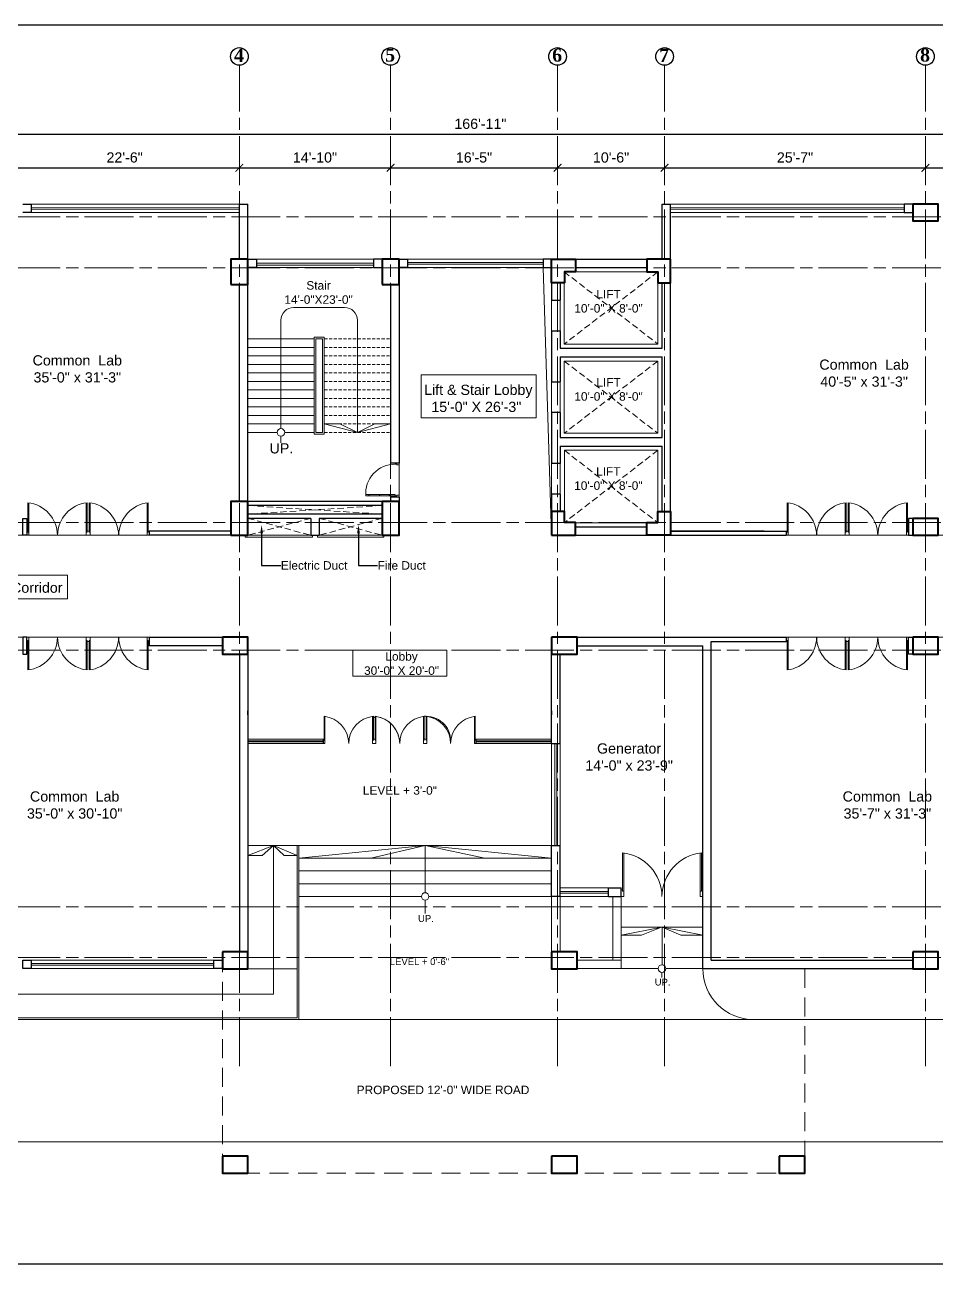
# Model space of a CAD drawing. Header units: inches. Extents: x -12 to 20935469, y -1604 to 24729220.
# Drawn here: x 20904787 to 20905860, y 24723288 to 24724746 of the extents above; entities that cross this region are included whole.
import ezdxf
from ezdxf import colors
from ezdxf.entities.mleader import LeaderData, LeaderLine
from ezdxf.math import Vec2, Vec3

# ---------------------------------------------------------------- set-up
doc = ezdxf.new("R2010")
doc.units = ezdxf.units.IN
doc.header["$LTSCALE"] = 0.03
doc.header["$MEASUREMENT"] = 0
doc.header["$PDMODE"] = 32
doc.header["$PDSIZE"] = 15
doc.linetypes.add('ACAD_ISO08W100', pattern=[36, 24, -3, 6, -3])
doc.linetypes.add('DASHED2', pattern=[0.375, 0.25, -0.125])
for name, color, linetype, lineweight in [('AV_Text', 7, 'Continuous', 9), ('column', 1, 'Continuous', 40), ('Dim Line', 252, 'Continuous', 13), ('Door', 7, 'Continuous', 18), ('Dot', 253, 'Continuous', 0), ('Gas', 21, 'Continuous', 5), ('Grid Line', 252, 'Continuous', 18), ('Hatch', 253, 'Continuous', 15), ('Main Wall', 7, 'Continuous', 30), ('RAIL', 23, 'Continuous', 13), ('STAIR', 46, 'Continuous', 15), ('WALL', 7, 'Continuous', 30), ('wind.', 150, 'Continuous', 20)]:
    doc.layers.add(name, color=color, linetype=linetype, lineweight=lineweight)
doc.layers.add('FUR', color=251, linetype='Continuous')
doc.layers.add('TEXT', color=7, linetype='Continuous')
doc.styles.add('2', font='swisscl.ttf')
doc.styles.add('RomanS', font='arial.ttf', dxfattribs={"height": 12})
doc.styles.get("Standard").update_dxf_attribs({"font": 'timesbd.ttf'})
doc.dimstyles.new('Aec_Arch_I', dxfattribs={"dimscale": 96, "dimtxt": 12, "dimasz": 0.09375, "dimexe": 0.125, "dimexo": 0.125, "dimgap": 0.0625, "dimtad": 1, "dimdec": 0, "dimzin": 3, "dimdsep": 46, "dimlunit": 4, "dimtxsty": 'RomanS', "dimblk1": 'ARCHTICK', "dimblk2": 'ARCHTICK', "dimsah": 1, "dimcen": 0.09375, "dimdle": 0.125, "dimadec": 0, "dimazin": 0, "dimtfac": 0.75, "dimtdec": 0, "dimtmove": 2, "dimatfit": 3, "dimldrblk": 'ARCHTICK', "dimfxl": 1, "dimfrac": 1, "dimtolj": 1, "dimtzin": 0, "dimarcsym": 0})

# ---------------------------------------------------------------- blocks, each defined once
blk = doc.blocks.new('A$C36295410')
at = {"layer": 'Door'}
for p, q in [((1, 4), (1, 32)), ((2, 0), (2, 31.98)), ((58, 0), (58, 31.98)), ((59, 4), (59, 32)), ((1, 5), (0, 5)), ((2, 4), (1, 4)), ((58, 4), (59, 4)), ((59, 5), (60, 5)), ((2, 0), (0, 0)), ((58, 0), (60, 0))]:
    blk.add_line(p, q, dxfattribs=at)
for centre, start, end in [((-2.53, -0.34), 0.59063, 83.77826), ((62.53, -0.34), 96.22174, 179.40937)]:
    blk.add_arc(centre, 32.53, start, end, dxfattribs=at)
blk = doc.blocks.new('Door_45')
at = {"layer": 'Door'}
for p, q in [((1.5, 5), (1.5, 44)), ((1.5, 40), (2.2, 40)), ((2.2, 40), (2.2, 39.5)), ((2.2, 39.5), (2.7, 39.5)), ((2.7, 39.5), (2.7, 40)), ((2.7, 40), (3.5, 40)), ((3.5, 44), (3.5, 5)), ((1.5, 25.8), (2.2, 25.8)), ((2.2, 25.8), (2.2, 25.3)), ((2.2, 25.3), (2.7, 25.3)), ((2.7, 25.8), (3.5, 25.8)), ((2.7, 25.3), (2.7, 25.8)), ((0, 0), (0, 5)), ((0, 5), (1.5, 5)), ((1.5, 12.6), (2.2, 12.6)), ((3.5, 5), (1.5, 5)), ((1.5, 5), (1.5, 3)), ((1.5, 3), (2.5, 3)), ((2.2, 12.6), (2.2, 13.1)), ((2.2, 13.1), (2.7, 13.1)), ((2.5, 3), (2.5, 0)), ((2.7, 13.1), (2.7, 12.6)), ((2.7, 12.6), (3.5, 12.6)), ((42.5, 3), (42.5, 0)), ((43.5, 3), (42.5, 3)), ((45, 5), (43.5, 5)), ((43.5, 5), (43.5, 3)), ((45, 0), (45, 5)), ((2.5, 0), (0, 0)), ((42.5, 0), (45, 0))]:
    blk.add_line(p, q, dxfattribs=at)
blk.add_arc((4.7, 5.3), 38.8, 359.6233, 94.6685, dxfattribs=at)
blk = doc.blocks.new('_ArchTick')
at = {"color": 0, "linetype": 'ByBlock', "lineweight": 35, "const_width": 0.15}
blk.add_lwpolyline([(-0.5, -0.5), (0.5, 0.5)], dxfattribs=at)
blk = doc.blocks.new('*D8')
at = {"layer": 'Defpoints', "color": 0, "transparency": 16777216}
for p in [(20831396.3, 24724578.2), (20831666.3, 24724578.2), (20831666.3, 24724578.2)]:
    blk.add_point(p, dxfattribs=at)
at = {"layer": 'Dim Line', "color": 0, "lineweight": -2, "transparency": 16777216}
blk.add_line((20831384.3, 24724578.2), (20831678.3, 24724578.2), dxfattribs=at)
at = {"layer": 'Dim Line', "color": 0, "lineweight": -2, "transparency": 16777216, "xscale": 9, "yscale": 9, "zscale": 9, "rotation": 180}
blk.add_blockref('_ArchTick', (20831396.3, 24724578.2), dxfattribs=at)
at = {"layer": 'Dim Line', "color": 0, "lineweight": -2, "transparency": 16777216, "xscale": 9, "yscale": 9, "zscale": 9}
blk.add_blockref('_ArchTick', (20831666.3, 24724578.2), dxfattribs=at)
at = {"layer": 'Dim Line', "color": 0, "transparency": 16777216, "insert": (20831531.3, 24724590.3), "char_height": 12, "attachment_point": 5, "style": 'RomanS'}
blk.add_mtext('\\A1;22\'-6"', dxfattribs=at)
blk = doc.blocks.new('*D9')
at = {"layer": 'Defpoints', "color": 0, "transparency": 16777216}
for p in [(20831666.3, 24724578.2), (20831844.3, 24724578.2), (20831844.3, 24724578.2)]:
    blk.add_point(p, dxfattribs=at)
at = {"layer": 'Dim Line', "color": 0, "lineweight": -2, "transparency": 16777216}
blk.add_line((20831654.3, 24724578.2), (20831856.3, 24724578.2), dxfattribs=at)
at = {"layer": 'Dim Line', "color": 0, "lineweight": -2, "transparency": 16777216, "xscale": 9, "yscale": 9, "zscale": 9, "rotation": 180}
blk.add_blockref('_ArchTick', (20831666.3, 24724578.2), dxfattribs=at)
at = {"layer": 'Dim Line', "color": 0, "lineweight": -2, "transparency": 16777216, "xscale": 9, "yscale": 9, "zscale": 9}
blk.add_blockref('_ArchTick', (20831844.3, 24724578.2), dxfattribs=at)
at = {"layer": 'Dim Line', "color": 0, "transparency": 16777216, "insert": (20831755.3, 24724590.3), "char_height": 12, "attachment_point": 5, "style": 'RomanS'}
blk.add_mtext('\\A1;14\'-10"', dxfattribs=at)
blk = doc.blocks.new('*D21')
at = {"layer": 'Defpoints', "color": 0, "transparency": 16777216}
for p in [(20831844.3, 24724578.2), (20832040.8, 24724578.2), (20832040.8, 24724578.2)]:
    blk.add_point(p, dxfattribs=at)
at = {"layer": 'Dim Line', "color": 0, "lineweight": -2, "transparency": 16777216}
for p, q in [((20831832.3, 24724578.2), (20832052.8, 24724578.2)), ((20831844.3, 24724566.2), (20831844.3, 24724566.2)), ((20832040.8, 24724566.2), (20832040.8, 24724566.2))]:
    blk.add_line(p, q, dxfattribs=at)
at = {"layer": 'Dim Line', "color": 0, "lineweight": -2, "transparency": 16777216, "xscale": 9, "yscale": 9, "zscale": 9, "rotation": 180}
blk.add_blockref('_ArchTick', (20831844.3, 24724578.2), dxfattribs=at)
at = {"layer": 'Dim Line', "color": 0, "lineweight": -2, "transparency": 16777216, "xscale": 9, "yscale": 9, "zscale": 9}
blk.add_blockref('_ArchTick', (20832040.8, 24724578.2), dxfattribs=at)
at = {"layer": 'Dim Line', "color": 0, "transparency": 16777216, "insert": (20831942.5, 24724590.3), "char_height": 12, "attachment_point": 5, "style": 'RomanS'}
blk.add_mtext('\\A1;16\'-5"', dxfattribs=at)
blk = doc.blocks.new('*D22')
at = {"layer": 'Defpoints', "color": 0, "transparency": 16777216}
for p in [(20832040.8, 24724578.2), (20832166.8, 24724578.2), (20832166.8, 24724578.2)]:
    blk.add_point(p, dxfattribs=at)
at = {"layer": 'Dim Line', "color": 0, "lineweight": -2, "transparency": 16777216}
for p, q in [((20832028.8, 24724578.2), (20832178.8, 24724578.2)), ((20832040.8, 24724566.2), (20832040.8, 24724566.2)), ((20832166.8, 24724566.2), (20832166.8, 24724566.2))]:
    blk.add_line(p, q, dxfattribs=at)
at = {"layer": 'Dim Line', "color": 0, "lineweight": -2, "transparency": 16777216, "xscale": 9, "yscale": 9, "zscale": 9, "rotation": 180}
blk.add_blockref('_ArchTick', (20832040.8, 24724578.2), dxfattribs=at)
at = {"layer": 'Dim Line', "color": 0, "lineweight": -2, "transparency": 16777216, "xscale": 9, "yscale": 9, "zscale": 9}
blk.add_blockref('_ArchTick', (20832166.8, 24724578.2), dxfattribs=at)
at = {"layer": 'Dim Line', "color": 0, "transparency": 16777216, "insert": (20832103.8, 24724590.3), "char_height": 12, "attachment_point": 5, "style": 'RomanS'}
blk.add_mtext('\\A1;10\'-6"', dxfattribs=at)
blk = doc.blocks.new('*D23')
at = {"layer": 'Defpoints', "color": 0, "transparency": 16777216}
for p in [(20832166.8, 24724578.2), (20832473.8, 24724578.2), (20832473.8, 24724578.2)]:
    blk.add_point(p, dxfattribs=at)
at = {"layer": 'Dim Line', "color": 0, "lineweight": -2, "transparency": 16777216}
for p, q in [((20832154.8, 24724578.2), (20832485.8, 24724578.2)), ((20832166.8, 24724566.2), (20832166.8, 24724566.2)), ((20832473.8, 24724566.2), (20832473.8, 24724566.2))]:
    blk.add_line(p, q, dxfattribs=at)
at = {"layer": 'Dim Line', "color": 0, "lineweight": -2, "transparency": 16777216, "xscale": 9, "yscale": 9, "zscale": 9, "rotation": 180}
blk.add_blockref('_ArchTick', (20832166.8, 24724578.2), dxfattribs=at)
at = {"layer": 'Dim Line', "color": 0, "lineweight": -2, "transparency": 16777216, "xscale": 9, "yscale": 9, "zscale": 9}
blk.add_blockref('_ArchTick', (20832473.8, 24724578.2), dxfattribs=at)
at = {"layer": 'Dim Line', "color": 0, "transparency": 16777216, "insert": (20832320.3, 24724590.3), "char_height": 12, "attachment_point": 5, "style": 'RomanS'}
blk.add_mtext('\\A1;25\'-7"', dxfattribs=at)
blk = doc.blocks.new('*D10')
at = {"layer": 'Defpoints', "color": 0, "transparency": 16777216}
for p in [(20832473.8, 24724578.2), (20832773.8, 24724578.2), (20832773.8, 24724578.2)]:
    blk.add_point(p, dxfattribs=at)
at = {"layer": 'Dim Line', "color": 0, "lineweight": -2, "transparency": 16777216}
blk.add_line((20832461.8, 24724578.2), (20832785.8, 24724578.2), dxfattribs=at)
at = {"layer": 'Dim Line', "color": 0, "lineweight": -2, "transparency": 16777216, "xscale": 9, "yscale": 9, "zscale": 9, "rotation": 180}
blk.add_blockref('_ArchTick', (20832473.8, 24724578.2), dxfattribs=at)
at = {"layer": 'Dim Line', "color": 0, "lineweight": -2, "transparency": 16777216, "xscale": 9, "yscale": 9, "zscale": 9}
blk.add_blockref('_ArchTick', (20832773.8, 24724578.2), dxfattribs=at)
at = {"layer": 'Dim Line', "color": 0, "transparency": 16777216, "insert": (20832623.8, 24724590.3), "char_height": 12, "attachment_point": 5, "style": 'RomanS'}
blk.add_mtext('\\A1;25\'-0"', dxfattribs=at)
blk = doc.blocks.new('*D13')
at = {"layer": 'Defpoints', "color": 0, "transparency": 16777216}
for p in [(20830948.3, 24724610.7), (20832951.8, 24724617.8), (20832951.8, 24724610.7)]:
    blk.add_point(p, dxfattribs=at)
at = {"layer": 'Dim Line', "color": 0, "lineweight": -2, "transparency": 16777216}
for p, q in [((20830948.3, 24724622.7), (20830948.3, 24724629.8)), ((20832951.8, 24724622.7), (20832951.8, 24724629.8)), ((20830936.3, 24724617.8), (20832963.8, 24724617.8))]:
    blk.add_line(p, q, dxfattribs=at)
at = {"layer": 'Dim Line', "color": 0, "lineweight": -2, "transparency": 16777216, "xscale": 9, "yscale": 9, "zscale": 9, "rotation": 180}
blk.add_blockref('_ArchTick', (20830948.3, 24724617.8), dxfattribs=at)
at = {"layer": 'Dim Line', "color": 0, "lineweight": -2, "transparency": 16777216, "xscale": 9, "yscale": 9, "zscale": 9}
blk.add_blockref('_ArchTick', (20832951.8, 24724617.8), dxfattribs=at)
at = {"layer": 'Dim Line', "color": 0, "transparency": 16777216, "insert": (20831950, 24724629.9), "char_height": 12, "attachment_point": 5, "style": 'RomanS'}
blk.add_mtext('\\A1;166\'-11"', dxfattribs=at)
blk = doc.blocks.new('fff')
at = {"layer": 'Grid Line', "color": 252, "linetype": 'ACAD_ISO08W100', "lineweight": 9, "ltscale": 80, "true_color": 0x939598}
for p, q in [((20831666.3, 24723521.1), (20831666.3, 24724698.8)), ((20831844.3, 24723521.1), (20831844.3, 24724698.8)), ((20832040.8, 24723521.1), (20832040.8, 24724698.8)), ((20832166.8, 24723521.1), (20832166.8, 24724698.8)), ((20832473.8, 24723521.1), (20832473.8, 24724698.8)), ((20833096.9, 24724520.6), (20830726.1, 24724520.6)), ((20833096.9, 24724460.6), (20830726.1, 24724460.6)), ((20833096.9, 24724160.7), (20830726.1, 24724160.7)), ((20833096.9, 24724010.7), (20830726.1, 24724010.7)), ((20833096.9, 24723708.7), (20830726.1, 24723708.7)), ((20833096.9, 24723648.8), (20830726.1, 24723648.8))]:
    blk.add_line(p, q, dxfattribs=at)
at = {"layer": 'Dim Line'}
for base, p1, p2, picture, middle in [((20832951.7523, 24724617.8128), (20830948.3088, 24724610.7482), (20832951.7523, 24724610.7482), '*D13', (20831950.0306, 24724629.9397)), ((20831666.3, 24724578.2), (20831396.3, 24724578.2), (20831666.3, 24724578.2), '*D8', (20831531.3, 24724590.3)), ((20831844.3, 24724578.2), (20831666.3, 24724578.2), (20831844.3, 24724578.2), '*D9', (20831755.3, 24724590.3)), ((20832040.7792, 24724578.1666), (20831844.25, 24724578.1666), (20832040.7792, 24724578.1666), '*D21', (20831942.5146, 24724590.2934)), ((20832166.8, 24724578.2), (20832040.8, 24724578.2), (20832166.8, 24724578.2), '*D22', (20832103.8, 24724590.3)), ((20832473.8, 24724578.2), (20832166.8, 24724578.2), (20832473.8, 24724578.2), '*D23', (20832320.3, 24724590.3)), ((20832773.8, 24724578.2), (20832473.8, 24724578.2), (20832773.8, 24724578.2), '*D10', (20832623.8, 24724590.3))]:
    dim = blk.add_linear_dim(base=base, p1=p1, p2=p2, dimstyle='Aec_Arch_I', dxfattribs=at)
    dim.commit()
    dim.dimension.update_dxf_attribs({"geometry": picture, "text_midpoint": middle})

msp = doc.modelspace()

# ---------------------------------------------------------------- linework, layer by layer
for p, q in [((20905049.4, 24723934.3), (20905049.4, 24723939.3)), ((20905406.9, 24723939.3), (20905406.9, 24723934.3)), ((20905138.1, 24723905.7), (20905138.1, 24723900.7)), ((20905318.1, 24723900.7), (20905318.1, 24723905.7))]:
    msp.add_line(p, q)
at = {"color": 252, "lineweight": 5}
for p, q in [((20905488.8, 24723635.8), (20905436.9, 24723635.7)), ((20905532.4, 24723635.8), (20905488.8, 24723635.8)), ((20905584.8, 24723635.8), (20905541.3, 24723635.8))]:
    msp.add_line(p, q, dxfattribs=at)
at = {"layer": 'column', "lineweight": 40, "ltscale": 20}
for points in [[(20905831.9, 24724535.6), (20905831.9, 24724515.6), (20905861.9, 24724515.6), (20905861.9, 24724535.6)], [(20905029.4, 24724440.8), (20905049.4, 24724440.8), (20905049.4, 24724470.8), (20905029.4, 24724470.8)], [(20905207.3, 24724440.8), (20905227.3, 24724440.8), (20905227.3, 24724470.8), (20905207.3, 24724470.8)], [(20905029.4, 24724145.7), (20905049.4, 24724145.7), (20905049.4, 24724185.7), (20905029.4, 24724185.7)], [(20905207.3, 24724145.7), (20905227.3, 24724145.7), (20905227.3, 24724185.7), (20905207.3, 24724185.7)], [(20905831.9, 24724165.7), (20905831.9, 24724145.7), (20905861.9, 24724145.7), (20905861.9, 24724165.7)], [(20905019.4, 24724025.7), (20905019.4, 24724005.7), (20905049.4, 24724005.7), (20905049.4, 24724025.7)], [(20905406.9, 24724025.7), (20905406.9, 24724005.7), (20905436.9, 24724005.7), (20905436.9, 24724025.7)], [(20905831.9, 24724025.7), (20905831.9, 24724005.7), (20905861.9, 24724005.7), (20905861.9, 24724025.7)], [(20905019.4, 24723655.7), (20905019.4, 24723635.7), (20905049.4, 24723635.7), (20905049.4, 24723655.7)], [(20905406.9, 24723655.7), (20905406.9, 24723635.7), (20905436.9, 24723635.7), (20905436.9, 24723655.7)], [(20905831.9, 24723655.7), (20905831.9, 24723635.7), (20905861.9, 24723635.7), (20905861.9, 24723655.7)], [(20905019.4, 24723415.3), (20905019.4, 24723395.3), (20905049.4, 24723395.3), (20905049.4, 24723415.3)], [(20905406.9, 24723415.3), (20905406.9, 24723395.3), (20905436.9, 24723395.3), (20905436.9, 24723415.3)], [(20905674.8, 24723415.3), (20905674.8, 24723395.3), (20905704.8, 24723395.3), (20905704.8, 24723415.3)]]:
    msp.add_lwpolyline(points, close=True, dxfattribs=at)
for points in [[(20905406.9, 24724470.8), (20905434.9, 24724470.8), (20905434.9, 24724455.8), (20905421.9, 24724455.8), (20905421.9, 24724442.8), (20905406.9, 24724442.8), (20905406.9, 24724470.8)], [(20905546.9, 24724470.8), (20905518.9, 24724470.8), (20905518.9, 24724455.8), (20905531.9, 24724455.8), (20905531.9, 24724442.8), (20905546.9, 24724442.8), (20905546.9, 24724470.8)], [(20905406.9, 24724145.7), (20905434.9, 24724145.7), (20905434.9, 24724160.7), (20905421.9, 24724160.7), (20905421.9, 24724173.7), (20905406.9, 24724173.7), (20905406.9, 24724145.7)], [(20905546.9, 24724145.7), (20905518.9, 24724145.7), (20905518.9, 24724160.7), (20905531.9, 24724160.7), (20905531.9, 24724173.7), (20905546.9, 24724173.7), (20905546.9, 24724145.7)]]:
    msp.add_lwpolyline(points, dxfattribs=at)
at = {"layer": 'Defpoints'}
msp.add_lwpolyline([(20904064.9, 24724746.5), (20906503.7, 24724746.5), (20906503.7, 24723288), (20904064.9, 24723288)], close=True, dxfattribs=at)
at = {"layer": 'Door'}
for p, q in [((20904790.6, 24724149.5), (20904790.6, 24724184.1)), ((20904791.8, 24724145.7), (20904791.8, 24724184.1)), ((20904859, 24724145.7), (20904859, 24724184.1)), ((20904860.2, 24724149.5), (20904860.2, 24724184.1)), ((20904862.6, 24724149.5), (20904862.6, 24724184.1)), ((20904863.8, 24724145.7), (20904863.8, 24724184.1)), ((20904931, 24724145.7), (20904931, 24724184.1)), ((20904932.2, 24724149.5), (20904932.2, 24724184.1)), ((20905684.1, 24724149.5), (20905684.1, 24724184.1)), ((20905685.3, 24724145.7), (20905685.3, 24724184.1)), ((20905752.5, 24724145.7), (20905752.5, 24724184.1)), ((20905753.7, 24724149.5), (20905753.7, 24724184.1)), ((20905756.1, 24724149.5), (20905756.1, 24724184.1)), ((20905757.3, 24724145.7), (20905757.3, 24724184.1)), ((20905824.5, 24724145.7), (20905824.5, 24724184.1)), ((20905825.7, 24724149.5), (20905825.7, 24724184.1)), ((20904790.6, 24724150.7), (20904789.4, 24724150.7)), ((20904791.8, 24724145.7), (20904789.4, 24724145.7)), ((20904791.8, 24724149.5), (20904790.6, 24724149.5)), ((20904859, 24724149.5), (20904860.2, 24724149.5)), ((20904859, 24724145.7), (20904861.4, 24724145.7)), ((20904860.2, 24724150.7), (20904861.4, 24724150.7)), ((20904862.6, 24724150.7), (20904861.4, 24724150.7)), ((20904863.8, 24724145.7), (20904861.4, 24724145.7)), ((20904863.8, 24724149.5), (20904862.6, 24724149.5)), ((20904931, 24724149.5), (20904932.2, 24724149.5)), ((20904931, 24724145.7), (20904933.4, 24724145.7)), ((20904932.2, 24724150.7), (20904933.4, 24724150.7)), ((20905684.1, 24724150.7), (20905682.9, 24724150.7)), ((20905685.3, 24724145.7), (20905682.9, 24724145.7)), ((20905685.3, 24724149.5), (20905684.1, 24724149.5)), ((20905752.5, 24724149.5), (20905753.7, 24724149.5)), ((20905752.5, 24724145.7), (20905754.9, 24724145.7)), ((20905753.7, 24724150.7), (20905754.9, 24724150.7)), ((20905756.1, 24724150.7), (20905754.9, 24724150.7)), ((20905757.3, 24724145.7), (20905754.9, 24724145.7)), ((20905757.3, 24724149.5), (20905756.1, 24724149.5)), ((20905824.5, 24724149.5), (20905825.7, 24724149.5)), ((20905824.5, 24724145.7), (20905826.9, 24724145.7)), ((20905825.7, 24724150.7), (20905826.9, 24724150.7)), ((20904791.8, 24724025.7), (20904789.4, 24724025.7)), ((20904790.6, 24724020.7), (20904789.4, 24724020.7)), ((20904790.6, 24724021.9), (20904790.6, 24723987.3)), ((20904791.8, 24724021.9), (20904790.6, 24724021.9)), ((20904791.8, 24724025.7), (20904791.8, 24723987.4)), ((20904859, 24724025.7), (20904859, 24723987.4)), ((20904859, 24724025.7), (20904861.4, 24724025.7)), ((20904859, 24724021.9), (20904860.2, 24724021.9)), ((20904860.2, 24724021.9), (20904860.2, 24723987.3)), ((20904860.2, 24724020.7), (20904861.4, 24724020.7)), ((20904863.8, 24724025.7), (20904861.4, 24724025.7)), ((20904862.6, 24724020.7), (20904861.4, 24724020.7)), ((20904862.6, 24724021.9), (20904862.6, 24723987.3)), ((20904863.8, 24724021.9), (20904862.6, 24724021.9)), ((20904863.8, 24724025.7), (20904863.8, 24723987.4)), ((20904931, 24724025.7), (20904931, 24723987.4)), ((20904931, 24724025.7), (20904933.4, 24724025.7)), ((20904931, 24724021.9), (20904932.2, 24724021.9)), ((20904932.2, 24724021.9), (20904932.2, 24723987.3)), ((20904932.2, 24724020.7), (20904933.4, 24724020.7)), ((20905685.3, 24724025.7), (20905682.9, 24724025.7)), ((20905684.1, 24724020.7), (20905682.9, 24724020.7)), ((20905684.1, 24724021.9), (20905684.1, 24723987.3)), ((20905685.3, 24724021.9), (20905684.1, 24724021.9)), ((20905685.3, 24724025.7), (20905685.3, 24723987.4)), ((20905752.5, 24724025.7), (20905752.5, 24723987.4)), ((20905757.3, 24724025.7), (20905752.5, 24724025.7)), ((20905752.5, 24724021.9), (20905753.7, 24724021.9)), ((20905753.7, 24724021.9), (20905753.7, 24723987.3)), ((20905756.1, 24724020.7), (20905753.7, 24724020.7)), ((20905756.1, 24724021.9), (20905756.1, 24723987.3)), ((20905757.3, 24724021.9), (20905756.1, 24724021.9)), ((20905757.3, 24724025.7), (20905757.3, 24723987.4)), ((20905824.5, 24724025.7), (20905824.5, 24723987.4)), ((20905824.5, 24724025.7), (20905826.9, 24724025.7)), ((20905824.5, 24724021.9), (20905825.7, 24724021.9)), ((20905825.7, 24724021.9), (20905825.7, 24723987.3)), ((20905825.7, 24724020.7), (20905826.9, 24724020.7))]:
    msp.add_line(p, q, dxfattribs=at)
for centre, start, end in [((20904786.3, 24724145.3), 0.5894, 83.777), ((20904864.4, 24724145.3), 96.2205, 179.4081), ((20904858.3, 24724145.3), 0.5894, 83.777), ((20904936.4, 24724145.3), 96.2205, 179.4081), ((20905679.8, 24724145.3), 0.5894, 83.777), ((20905757.9, 24724145.3), 96.2205, 179.4081), ((20905751.8, 24724145.3), 0.5894, 83.777), ((20905829.9, 24724145.3), 96.2205, 179.4081), ((20904786.3, 24724026.1), 276.223, 359.4106), ((20904864.4, 24724026.1), 180.5919, 263.7795), ((20904858.3, 24724026.1), 276.223, 359.4106), ((20904936.4, 24724026.1), 180.5919, 263.7795), ((20905679.8, 24724026.1), 276.223, 359.4106), ((20905757.9, 24724026.1), 180.5919, 263.7795), ((20905751.8, 24724026.1), 276.223, 359.4106), ((20905829.9, 24724026.1), 180.5919, 263.7795)]:
    msp.add_arc(centre, 39, start, end, dxfattribs=at)
at = {"layer": 'Dot', "linetype": 'DASHED2', "lineweight": 0, "ltscale": 1000}
for p, q in [((20905049.4, 24724180.7), (20905207.3, 24724170.7)), ((20905207.3, 24724180.7), (20905049.4, 24724170.7)), ((20905123.4, 24724165.7), (20905049.4, 24724145.7)), ((20905049.4, 24724165.7), (20905123.4, 24724145.7)), ((20905133.4, 24724165.7), (20905207.3, 24724145.7)), ((20905207.3, 24724165.7), (20905133.4, 24724145.7))]:
    msp.add_line(p, q, dxfattribs=at)
for points in [[(20905421.8, 24724455.8), (20905531.9, 24724370.8), (20905531.9, 24724455.8), (20905421.8, 24724370.8)], [(20905421.8, 24724350.8), (20905531.9, 24724265.8), (20905531.9, 24724350.8), (20905421.8, 24724265.8)], [(20905421.9, 24724245.8), (20905531.9, 24724160.6), (20905531.9, 24724245.8), (20905421.9, 24724160.6)]]:
    msp.add_lwpolyline(points, dxfattribs=at)
at = {"layer": 'Dot', "color": 0, "linetype": 'DASHED2', "lineweight": 20, "ltscale": 3000}
msp.add_lwpolyline([(20905704.8, 24723635.7), (20905704.8, 24723395.3), (20905019.4, 24723395.3), (20905019.4, 24723635.8)], dxfattribs=at)
at = {"layer": 'Gas', "color": 0, "lineweight": 5}
for points in [[(20905421.8, 24724370.8), (20905531.9, 24724370.8), (20905531.9, 24724455.8), (20905421.8, 24724455.8)], [(20905421.8, 24724265.8), (20905531.9, 24724265.8), (20905531.9, 24724350.8), (20905421.8, 24724350.8)]]:
    msp.add_lwpolyline(points, close=True, dxfattribs=at)
msp.add_lwpolyline([(20905421.9, 24724212.3), (20905421.9, 24724160.6), (20905531.9, 24724160.6), (20905531.9, 24724245.8), (20905421.9, 24724245.8), (20905421.9, 24724212.3)], dxfattribs=at)
at = {"layer": 'Gas', "color": 0, "lineweight": 35}
msp.add_lwpolyline([(20905406.9, 24724145.8), (20905406.9, 24724145.8)], dxfattribs=at)
at = {"layer": 'Hatch'}
for p, q in [((20905109.4, 24723780.7), (20905049.4, 24723780.7)), ((20905109.4, 24723780.7), (20905049.4, 24723780.7)), ((20905406.9, 24723655.7), (20905406.9, 24723720.7)), ((20905416.9, 24723655.7), (20905416.9, 24723720.7)), ((20905478.8, 24723720.7), (20905478.8, 24723645.8)), ((20905488.8, 24723720.7), (20905488.8, 24723635.8)), ((20905488.8, 24723684.7), (20905584.8, 24723684.7)), ((20905049.4, 24723635.7), (20905107.4, 24723635.7)), ((20905488.8, 24723645.8), (20905436.9, 24723645.8)), ((20905532.4, 24723635.8), (20905436.9, 24723635.8)), ((20905584.8, 24723635.8), (20905541.3, 24723635.8)), ((20904137.9, 24723431.8), (20906468, 24723431.8))]:
    msp.add_line(p, q, dxfattribs=at)
at = {"layer": 'Hatch', "lineweight": 5}
msp.add_line((20905109.4, 24723575.8), (20905644.8, 24723575.8), dxfattribs=at)
at = {"layer": 'Hatch', "lineweight": 0}
msp.add_line((20905644.8, 24723575.8), (20906468, 24723575.8), dxfattribs=at)
at = {"layer": 'Hatch', "lineweight": 5}
msp.add_lwpolyline([(20906156.9, 24724145.7), (20905406.9, 24724145.8), (20905396.9, 24724460.8), (20905227.3, 24724460.6), (20905227.3, 24724145.7), (20904316.4, 24724145.8), (20904316.4, 24724025.8), (20905049.4, 24724025.8), (20905049.4, 24723905.7), (20905138.6, 24723905.7), (20905139.1, 24723905.7), (20905139.1, 24723932.7, -0.379803), (20905168.1, 24723900.7, -0.379803), (20905197.1, 24723932.7, 0.786317), (20905200.1, 24723932.6, -0.370965), (20905228.1, 24723900.7, -0.379803), (20905257.1, 24723932.7), (20905259.1, 24723932.7, -0.443301), (20905288.1, 24723900.7, -0.379803), (20905317.1, 24723932.7), (20905317.1, 24723905.7), (20905406.9, 24723905.7), (20905406.9, 24724025.7), (20906329.8, 24724025.7)], format="xyb", dxfattribs=at)
at = {"layer": 'Hatch', "lineweight": 0}
for points in [[(20905253.5, 24724334.6), (20905388.8, 24724334.6), (20905388.8, 24724284), (20905253.5, 24724284)], [(20904692.2, 24724098.9), (20904837.3, 24724098.9), (20904837.3, 24724070.9), (20904692.2, 24724070.9)], [(20905173, 24724010.7), (20905283.5, 24724010.7), (20905283.5, 24723979.8), (20905173, 24723979.8)]]:
    msp.add_lwpolyline(points, close=True, dxfattribs=at)
msp.add_arc((20905644.8, 24723635.8), 60, 180, 270, dxfattribs=at)
at = {"layer": 'Main Wall', "lineweight": 30}
for p, q in [((20905039.4, 24724535.6), (20905049.4, 24724535.6)), ((20905039.4, 24724470.8), (20905039.4, 24724535.6)), ((20905049.4, 24724470.8), (20905049.4, 24724535.6)), ((20905536.9, 24724470.8), (20905536.9, 24724535.6)), ((20905536.9, 24724535.6), (20905546.9, 24724535.6)), ((20905546.9, 24724173.7), (20905546.9, 24724535.6)), ((20905831.9, 24724535.6), (20905821.9, 24724535.6)), ((20905821.9, 24724535.6), (20905821.9, 24724525.6)), ((20905821.9, 24724525.6), (20905831.9, 24724525.6)), ((20905434.9, 24724470.8), (20905536.9, 24724470.8)), ((20905049.4, 24724185.7), (20905049.4, 24724460.8)), ((20905434.9, 24724460.8), (20905518.9, 24724460.8)), ((20905039.4, 24724185.7), (20905039.4, 24724440.8)), ((20905217.3, 24724440.8), (20905217.3, 24724230.7)), ((20905227.3, 24724440.8), (20905227.3, 24724230.7)), ((20905406.9, 24724422.3), (20905416.9, 24724422.3)), ((20905406.9, 24724386.3), (20905416.9, 24724386.3)), ((20905416.9, 24724365.8), (20905536.9, 24724365.8)), ((20905416.9, 24724355.8), (20905536.9, 24724355.8)), ((20905406.9, 24724326.3), (20905416.9, 24724326.3)), ((20905416.9, 24724290.3), (20905406.9, 24724290.3)), ((20905416.9, 24724260.8), (20905536.9, 24724260.8)), ((20905416.9, 24724250.8), (20905536.9, 24724250.8)), ((20905227.3, 24724230.7), (20905217.3, 24724230.7)), ((20905416.9, 24724230.3), (20905406.9, 24724230.3)), ((20905217.3, 24724190.7), (20905217.3, 24724185.7)), ((20905227.3, 24724190.7), (20905217.3, 24724190.7)), ((20905227.3, 24724190.7), (20905227.3, 24724185.7)), ((20905416.9, 24724194.3), (20905406.9, 24724194.3)), ((20905207.3, 24724185.7), (20905049.4, 24724185.7)), ((20905207.3, 24724180.7), (20905049.4, 24724180.7)), ((20905207.3, 24724170.7), (20905049.4, 24724170.7)), ((20905123.4, 24724165.7), (20905049.4, 24724165.7)), ((20905123.4, 24724165.7), (20905123.4, 24724145.7)), ((20905207.3, 24724165.7), (20905133.4, 24724165.7)), ((20905133.4, 24724165.7), (20905133.4, 24724145.7)), ((20905029.4, 24724150.7), (20904933.4, 24724150.7)), ((20904933.4, 24724150.7), (20904933.4, 24724145.7)), ((20905029.4, 24724145.7), (20904933.4, 24724145.7)), ((20905123.4, 24724145.7), (20905133.4, 24724145.7)), ((20905434.9, 24724145.7), (20905518.9, 24724145.7)), ((20905656.9, 24724150.7), (20905546.9, 24724150.7)), ((20905546.9, 24724150.7), (20905682.9, 24724150.7)), ((20905546.9, 24724145.7), (20905682.9, 24724145.7)), ((20905682.9, 24724150.7), (20905682.9, 24724145.7)), ((20904933.4, 24724025.7), (20905019.4, 24724025.7)), ((20904933.4, 24724025.7), (20904933.4, 24724015.7)), ((20905019.4, 24724015.7), (20904933.4, 24724015.7)), ((20905436.9, 24724015.7), (20905584.8, 24724015.7)), ((20905584.8, 24723635.7), (20905584.8, 24724015.7)), ((20905594.8, 24723645.7), (20905594.8, 24724020.7)), ((20905594.8, 24724020.7), (20905682.9, 24724020.7)), ((20905682.9, 24724025.7), (20905682.9, 24724020.7)), ((20905039.4, 24724005.7), (20905039.4, 24723655.7)), ((20905049.4, 24724005.7), (20905049.4, 24723635.8)), ((20905406.9, 24723900.7), (20905406.9, 24724005.7)), ((20905416.9, 24723900.7), (20905416.9, 24724005.7)), ((20905406.9, 24723900.7), (20905416.9, 24723900.7)), ((20905406.9, 24723720.7), (20905406.9, 24723780.7)), ((20905406.9, 24723780.7), (20905416.9, 24723780.7)), ((20905416.9, 24723720.7), (20905416.9, 24723780.7)), ((20905473.8, 24723730.7), (20905488.8, 24723730.7)), ((20905473.8, 24723720.7), (20905473.8, 24723730.7)), ((20905488.8, 24723720.7), (20905488.8, 24723730.7)), ((20905416.9, 24723720.7), (20905406.9, 24723720.7)), ((20905473.8, 24723720.7), (20905488.8, 24723720.7)), ((20905831.9, 24723635.7), (20905584.8, 24723635.7)), ((20905594.8, 24723645.7), (20905831.9, 24723645.7))]:
    msp.add_line(p, q, dxfattribs=at)
for points in [[(20904784.4, 24724535.6), (20904794.4, 24724535.6), (20904794.4, 24724525.6), (20904784.4, 24724525.6)], [(20905049.4, 24724470.8), (20905059.4, 24724470.8), (20905059.4, 24724460.8), (20905049.4, 24724460.8)], [(20905207.3, 24724470.8), (20905197.3, 24724470.8), (20905197.3, 24724460.8), (20905207.3, 24724460.8)], [(20905227.3, 24724470.8), (20905237.3, 24724470.8), (20905237.3, 24724460.8), (20905227.3, 24724460.8)], [(20905406.9, 24724470.8), (20905396.9, 24724470.8), (20905396.9, 24724460.8), (20905406.9, 24724460.8)], [(20905406.9, 24724442.8), (20905406.9, 24724422.3)], [(20905416.9, 24724442.8), (20905416.9, 24724422.3)], [(20905536.9, 24724365.8), (20905536.9, 24724442.8)], [(20905406.9, 24724386.3), (20905406.9, 24724326.3)], [(20905416.9, 24724386.3), (20905416.9, 24724365.8)], [(20905416.9, 24724355.8), (20905416.9, 24724326.3)], [(20905536.9, 24724260.8), (20905536.9, 24724355.8)], [(20905406.9, 24724290.3), (20905406.9, 24724230.3)], [(20905416.9, 24724290.3), (20905416.9, 24724260.8)], [(20905416.9, 24724250.8), (20905416.9, 24724230.3)], [(20905536.9, 24724173.7), (20905536.9, 24724250.8)], [(20905406.9, 24724194.3), (20905406.9, 24724173.7), (20905406.9, 24724173.7)], [(20905416.9, 24724194.3), (20905416.9, 24724173.7)], [(20905434.9, 24724155.7), (20905518.9, 24724155.7)], [(20905436.9, 24724025.7), (20905594.8, 24724025.8), (20905682.9, 24724025.7)]]:
    msp.add_lwpolyline(points, dxfattribs=at)
at = {"layer": 'Main Wall', "lineweight": 13}
for points in [[(20905406.9, 24724386.3), (20905416.9, 24724386.3), (20905416.9, 24724422.3), (20905406.9, 24724422.3)], [(20905406.9, 24724290.3), (20905416.9, 24724290.3), (20905416.9, 24724326.3), (20905406.9, 24724326.3)], [(20905406.9, 24724194.3), (20905416.9, 24724194.3), (20905416.9, 24724230.3), (20905406.9, 24724230.3)]]:
    msp.add_lwpolyline(points, close=True, dxfattribs=at)
at = {"layer": 'Main Wall', "lineweight": 30}
for points in [[(20904789.4, 24724145.7), (20904784.4, 24724145.7), (20904784.4, 24724165.7), (20904789.4, 24724165.7)], [(20905826.9, 24724145.7), (20905831.9, 24724145.7), (20905831.9, 24724165.7), (20905826.9, 24724165.7)], [(20904784.4, 24724005.7), (20904789.4, 24724005.7), (20904789.4, 24724025.7), (20904784.4, 24724025.7)], [(20905831.9, 24724005.7), (20905826.9, 24724005.7), (20905826.9, 24724025.7), (20905831.9, 24724025.7)], [(20904794.4, 24723635.8), (20904784.4, 24723635.8), (20904784.4, 24723645.8), (20904794.4, 24723645.8)], [(20905009.4, 24723645.8), (20905019.4, 24723645.8), (20905019.4, 24723635.8), (20905009.4, 24723635.8)]]:
    msp.add_lwpolyline(points, close=True, dxfattribs=at)
at = {"layer": 'RAIL', "color": 6, "lineweight": 5}
for points in [[(20905139.3, 24724264.8), (20905127.3, 24724264.8), (20905127.3, 24724378.8), (20905139.3, 24724378.8)], [(20905137.3, 24724266.8), (20905129.3, 24724266.8), (20905129.3, 24724376.8), (20905137.3, 24724376.8)]]:
    msp.add_lwpolyline(points, close=True, dxfattribs=at)
at = {"layer": 'STAIR', "color": 32, "lineweight": 5}
for p, q in [((20905049.4, 24724376.8), (20905127.3, 24724376.8)), ((20905049.4, 24724366.8), (20905127.3, 24724366.8)), ((20905049.4, 24724356.8), (20905127.3, 24724356.8)), ((20905049.4, 24724346.8), (20905127.3, 24724346.8)), ((20905049.4, 24724336.8), (20905127.3, 24724336.8)), ((20905049.4, 24724326.8), (20905127.3, 24724326.8)), ((20905049.4, 24724316.8), (20905127.3, 24724316.8)), ((20905049.4, 24724306.8), (20905127.3, 24724306.8)), ((20905049.4, 24724296.8), (20905127.3, 24724296.8)), ((20905049.4, 24724286.8), (20905127.3, 24724286.8)), ((20905049.4, 24724276.8), (20905127.3, 24724276.8)), ((20905049.4, 24724266.8), (20905083.9, 24724266.8)), ((20905092.8, 24724266.8), (20905127.3, 24724266.8)), ((20905406.9, 24723780.7), (20905109.4, 24723780.7)), ((20905406.9, 24723765.7), (20905109.4, 24723765.7)), ((20905109.4, 24723765.7), (20905163.8, 24723765.7)), ((20905406.9, 24723765.7), (20905352.4, 24723765.7)), ((20905406.9, 24723750.7), (20905109.4, 24723750.7)), ((20905406.9, 24723735.7), (20905109.4, 24723735.7)), ((20905253.7, 24723720.7), (20905109.4, 24723720.7)), ((20905406.9, 24723720.7), (20905262.6, 24723720.7)), ((20905488.8, 24723675.1), (20905504.8, 24723675.1)), ((20905584.8, 24723675.1), (20905568.8, 24723675.1))]:
    msp.add_line(p, q, dxfattribs=at)
at = {"layer": 'STAIR', "color": 32, "linetype": 'DASHED2', "lineweight": 5, "ltscale": 500}
for p, q in [((20905139.3, 24724376.8), (20905217.3, 24724376.8)), ((20905139.3, 24724366.8), (20905217.3, 24724366.8)), ((20905139.3, 24724356.8), (20905217.3, 24724356.8)), ((20905139.3, 24724346.8), (20905217.3, 24724346.8)), ((20905139.3, 24724336.8), (20905217.3, 24724336.8)), ((20905139.3, 24724326.8), (20905217.3, 24724326.8)), ((20905139.3, 24724316.8), (20905217.3, 24724316.8)), ((20905139.3, 24724306.8), (20905217.3, 24724306.8)), ((20905139.3, 24724296.8), (20905217.3, 24724296.8)), ((20905139.3, 24724286.8), (20905217.3, 24724286.8)), ((20905139.3, 24724276.8), (20905217.3, 24724276.8)), ((20905139.3, 24724266.8), (20905217.3, 24724266.8))]:
    msp.add_line(p, q, dxfattribs=at)
at = {"layer": 'STAIR', "lineweight": 9}
msp.add_line((20905088.4, 24724254.7), (20905088.4, 24724262.3), dxfattribs=at)
at = {"layer": 'STAIR', "color": 253, "lineweight": 5}
for p, q in [((20905079.4, 24723605.8), (20905079.4, 24723780.7)), ((20905258.1, 24723700.6), (20905258.1, 24723716.3)), ((20905536.8, 24723631.3), (20905536.8, 24723625.4))]:
    msp.add_line(p, q, dxfattribs=at)
at = {"layer": 'STAIR', "lineweight": 9}
msp.add_lwpolyline([(20905178.3, 24724266.8), (20905217.3, 24724276.8), (20905198.7, 24724276.8), (20905178.3, 24724266.8), (20905139.3, 24724276.8), (20905157.8, 24724276.8), (20905178.3, 24724266.8), (20905178.3, 24724398.8, 0.414214), (20905163.3, 24724413.8), (20905103.4, 24724413.8, 0.414214), (20905088.4, 24724398.8), (20905088.4, 24724271.2)], format="xyb", dxfattribs=at)
at = {"layer": 'STAIR', "color": 253, "lineweight": 5}
for points in [[(20904730.3, 24723605.8), (20905079.4, 24723605.8), (20905079.4, 24723780.7), (20905049.4, 24723769), (20905066.2, 24723768.9), (20905079.4, 24723780.7), (20905107.4, 24723768.8), (20905092.1, 24723768.9), (20905079.4, 24723780.7)], [(20905258.1, 24723725.2), (20905258.1, 24723780.7), (20905109.4, 24723765.7), (20905194.3, 24723765.7), (20905258.1, 24723780.7), (20905406.9, 24723765.7), (20905328.4, 24723765.7), (20905258.1, 24723780.7)], [(20905537.1, 24723640.2), (20905537.1, 24723684.7), (20905488.8, 24723675.1), (20905512.6, 24723675.1), (20905536.3, 24723684.6), (20905537.1, 24723684.7), (20905584.8, 24723675.1), (20905559.1, 24723675.1), (20905537.1, 24723684.6)]]:
    msp.add_lwpolyline(points, dxfattribs=at)
at = {"layer": 'STAIR', "lineweight": 9}
msp.add_circle((20905088.4, 24724266.8), 4.45, dxfattribs=at)
at = {"layer": 'STAIR', "color": 253, "lineweight": 5}
for centre in [(20905258.1, 24723720.7), (20905536.8, 24723635.8)]:
    msp.add_circle(centre, 4.45, dxfattribs=at)
at = {"layer": 'TEXT'}
for centre in [(20905039.4, 24724709.2), (20905217.3, 24724709.2), (20905413.9, 24724709.2), (20905539.9, 24724709.2), (20905846.9, 24724709.2)]:
    msp.add_circle(centre, 10.4, dxfattribs=at)
at = {"layer": 'WALL', "lineweight": 9}
for p, q in [((20905107.4, 24723780.7), (20905107.4, 24723577.8)), ((20905109.4, 24723780.7), (20905109.4, 24723575.8)), ((20904725.4, 24723577.8), (20905107.4, 24723577.8)), ((20904725.4, 24723575.8), (20905109.4, 24723575.8))]:
    msp.add_line(p, q, dxfattribs=at)
for points in [[(20905046.3, 24724145.7), (20905125.6, 24724145.7), (20905125.6, 24724143.7), (20905046.3, 24724143.7)], [(20905131.4, 24724145.7), (20905209.6, 24724145.7), (20905209.6, 24724143.7), (20905131.4, 24724143.7)]]:
    msp.add_lwpolyline(points, close=True, dxfattribs=at)
at = {"layer": 'wind.', "lineweight": 5}
for p, q in [((20904794.4, 24724535.6), (20905039.4, 24724535.6)), ((20904794.4, 24724525.6), (20905039.4, 24724525.6)), ((20905821.9, 24724535.6), (20905546.9, 24724535.6)), ((20905821.9, 24724525.6), (20905546.9, 24724525.6)), ((20905059.4, 24724470.8), (20905197.3, 24724470.8)), ((20905059.4, 24724465.8), (20905197.3, 24724465.8)), ((20905237.3, 24724470.8), (20905396.9, 24724470.8)), ((20905237.3, 24724466.8), (20905396.9, 24724466.8)), ((20905237.3, 24724464.8), (20905396.9, 24724464.8)), ((20905059.4, 24724463.8), (20905197.3, 24724463.8)), ((20905059.4, 24724460.8), (20905197.3, 24724460.8)), ((20905237.3, 24724460.8), (20905406.9, 24724460.8)), ((20905049.4, 24723905.7), (20905138.1, 24723905.7)), ((20905049.4, 24723903.7), (20905138.1, 24723903.7)), ((20905138.1, 24723902.7), (20905049.4, 24723902.7)), ((20905138.1, 24723900.7), (20905049.4, 24723900.7)), ((20905318.1, 24723905.7), (20905406.9, 24723905.7)), ((20905318.1, 24723903.7), (20905406.9, 24723903.7)), ((20905406.9, 24723902.7), (20905318.1, 24723902.7)), ((20905406.9, 24723900.7), (20905318.1, 24723900.7)), ((20905406.9, 24723780.7), (20905406.9, 24723900.7)), ((20905410.9, 24723900.7), (20905410.9, 24723780.7)), ((20905412.9, 24723900.7), (20905412.9, 24723780.7)), ((20905416.9, 24723900.7), (20905416.9, 24723780.7)), ((20905416.9, 24723730.7), (20905473.8, 24723730.7)), ((20905416.9, 24723726.7), (20905473.8, 24723726.7)), ((20905416.9, 24723724.7), (20905473.8, 24723724.7)), ((20905416.9, 24723720.7), (20905473.8, 24723720.7)), ((20905009.4, 24723645.8), (20904794.4, 24723645.8)), ((20905009.4, 24723641.8), (20904794.4, 24723641.8)), ((20905009.4, 24723639.8), (20904794.4, 24723639.8)), ((20905009.4, 24723635.8), (20904794.4, 24723635.8))]:
    msp.add_line(p, q, dxfattribs=at)
at = {"layer": 'wind.'}
for p, q in [((20904794.4, 24724531.6), (20905039.4, 24724531.7)), ((20904794.4, 24724529.6), (20905039.4, 24724529.7)), ((20905546.9, 24724531.6), (20905821.9, 24724531.7)), ((20905546.9, 24724529.6), (20905821.9, 24724529.7))]:
    msp.add_line(p, q, dxfattribs=at)

# ---------------------------------------------------------------- block references
msp.add_blockref('fff', (73373.1, 0))
at = {"layer": 'Door', "color": 250, "ltscale": 20, "xscale": 0.8888888888759539, "yscale": 0.8888888888759539, "zscale": 0.8888888888759539, "rotation": 90.00000000000001}
msp.add_blockref('Door_45', (20905227.3, 24724190.7), dxfattribs=at)
at = {"layer": 'FUR', "lineweight": 5, "xscale": -1}
for p in [(20905198.1, 24723900.7), (20905258.1, 24723900.7), (20905318.1, 24723900.7)]:
    msp.add_blockref('A$C36295410', p, dxfattribs=at)
at = {"layer": 'FUR', "xscale": -1.6, "yscale": 1.6, "zscale": 1.6}
msp.add_blockref('A$C36295410', (20905584.8, 24723720.7), dxfattribs=at)

# ---------------------------------------------------------------- texts
at = {"layer": 'AV_Text', "ltscale": 20, "insert": (20905398.4, 24723498.1), "char_height": 10, "width": 238.55, "attachment_point": 3}
msp.add_mtext('\\pxqc;{\\fArial CE|b0|i0|c0|p34;PROPOSED 12\'-0" WIDE ROAD }', dxfattribs=at)
at = {"layer": 'TEXT', "char_height": 15.44, "width": 227.458, "attachment_point": 8, "rotation": 0}
for s, insert in [('\\A1;4', (20905038.9, 24724702.9)), ('\\A1;5', (20905216.8, 24724702.9)), ('\\A1;6', (20905413.4, 24724702.9)), ('\\A1;7', (20905539.4, 24724702.9)), ('\\A1;8', (20905846.4, 24724702.9))]:
    msp.add_mtext(s, dxfattribs=dict(at, insert=insert))
at = {"layer": 'TEXT', "color": 30, "lineweight": 5, "ltscale": 20, "style": '2'}
for s, width, gutter_width, insert, char_height, attachment_point in [('{\\fArial|b0|i0|c0|p34;\\C0;Stair\\P14\'-0"X23\'-0"}', 104.76, 0.5, (20905132.6, 24724444.8), 10, 2), ('\\pxsm1;{\\fArial|b0|i0|c0|p34;\\C0;LIFT\\P10\'-0" X 8\'-0" }', 235.592, 0.75, (20905473.9, 24724434.5), 10, 2), ('\\pxsm1;{\\fArial|b0|i0|c0|p34;\\C0;Common  Lab\\P35\'-0" x 31\'-3" }', 235.592, 0.75, (20904848.7, 24724357.6), 12, 2), ('\\pxsm1;{\\fArial|b0|i0|c0|p34;\\C0;Common  Lab\\P40\'-5" x 31\'-3" }', 235.592, 0.75, (20905774.7, 24724352.6), 12, 2), ('\\pxsm1,qc;{\\fArial|b0|i0|c0|p34;\\C0; Lift & Stair Lobby\\P15\'-0" X 26\'-3" }', 146.388, 0.75, (20905318.3, 24724322.9), 12, 2), ('\\pxsm1;{\\fArial|b0|i0|c0|p34;\\C0;LIFT\\P10\'-0" X 8\'-0" }', 235.592, 0.75, (20905473.9, 24724330.8), 10, 2), ('{\\fArial|b0|i0|c0|p34;\\C0;UP.}', 104.76, 0.5, (20905088.9, 24724254.1), 12, 2), ('\\pxsm1;{\\fArial|b0|i0|c0|p34;\\C0;LIFT\\P10\'-0" X 8\'-0" }', 235.592, 0.75, (20905473.7, 24724225.9), 10, 2), ("\\pxsm1,qc;{\\fArial|b0|i0|c0|p34;\\C0;10' Wide Corridor}", 227.89, 0.75, (20904766.3, 24724090.1), 12, 2), ('\\pxsm1,qc;{\\fArial|b0|i0|c0|p34;\\C0;Lobby\\P30\'-0" X 20\'-0" }', 146.388, 0.75, (20905230.3, 24724008.2), 10, 2), ('\\pxsm1;{\\fArial|b0|i0|c0|p34;\\C0;Generator \\P14\'-0" x 23\'-9" }', 137.677, 0.75, (20905498.1, 24723900.9), 12, 2), ('\\pxsm1;{\\fArial|b0|i0|c0|p34;\\C0;Common  Lab\\P35\'-0" x 30\'-10" }', 235.592, 0.75, (20904845.6, 24723844.4), 12, 2), ('\\pxsm1;{\\fArial|b0|i0|c0|p34;\\C0;Common  Lab\\P\\pqc;35\'-7" x 31\'-3" }', 235.592, 0.75, (20905802.1, 24723844.4), 12, 2), ('{\\fArial|b0|i0|c0|p34;\\C0;UP.}', 104.76, 0.5, (20905259, 24723698.8), 8, 2), ('{\\fArial|b0|i0|c0|p34;\\C0;UP.}', 104.76, 0.5, (20905537.6, 24723615.8), 8, 8)]:
    msp.add_mtext_dynamic_manual_height_columns(s, width=width, gutter_width=gutter_width, heights=[0], dxfattribs=dict(at, insert=insert, char_height=char_height, attachment_point=attachment_point))
at = {"layer": 'TEXT', "color": 30, "lineweight": 5, "ltscale": 20, "attachment_point": 2, "style": '2'}
for s, insert, char_height, width in [('{\\fArial|b0|i0|c0|p34;\\C256; LEVEL + 3\'-0"}', (20905226.4, 24723850.5), 10, 235.592), ('{\\fArial|b0|i0|c0|p34;\\C256; LEVEL + 0\'-6"}', (20905249.8, 24723648), 8, 104.76)]:
    msp.add_mtext(s, dxfattribs=dict(at, insert=insert, char_height=char_height, width=width))

# ---------------------------------------------------------------- leaders
at = {"layer": 'TEXT', "color": 30, "lineweight": 5, "ltscale": 20}
ml = msp.add_multileader_mtext('Standard', dxfattribs=at)
ml.set_content('{\\fArial|b0|i0|c0|p34;Electric Duct}', color=30)
ml.set_leader_properties()
ml.build(insert=Vec2(0, 0))
ml.multileader.update_dxf_attribs({"text_right_attachment_type": 6, "dogleg_length": 0.36, "arrow_head_size": 10})
ctx = ml.context
ctx.base_point, ctx.char_height, ctx.arrow_head_size, ctx.landing_gap_size, ctx.plane_origin = Vec3(20905088.1, 24724110.2), 10, 10, 0.09, Vec3(20905065.6, 24724158)
ctx.right_attachment = 6
notes = []
notes.append((ctx, [(0, (1, 1, 0), (20905065.6, 24724110.2), (1, 0), 22.5, [(0, [(20905065.6, 24724158)], 0, [])])]))
ctx.mtext.insert, ctx.mtext.width, ctx.mtext.defined_height, ctx.mtext.flow_direction = Vec3(20905088.2, 24724115.3), 232.704, 29.8, 5
ml = msp.add_multileader_mtext('Standard', dxfattribs=at)
ml.set_content('{\\fArial|b0|i0|c0|p34;\\C256;Fire Duct}', color=30)
ml.set_leader_properties()
ml.build(insert=Vec2(0, 0))
ml.multileader.update_dxf_attribs({"text_right_attachment_type": 6, "dogleg_length": 0.36, "arrow_head_size": 10})
ctx = ml.context
ctx.base_point, ctx.char_height, ctx.arrow_head_size, ctx.landing_gap_size, ctx.plane_origin = Vec3(20905202.1, 24724110.2), 10, 10, 0.09, Vec3(20905179.6, 24724158)
ctx.right_attachment = 6
notes.append((ctx, [(0, (1, 1, 0), (20905179.6, 24724110.2), (1, 0), 22.5, [(0, [(20905179.6, 24724158)], 0, [])])]))
ctx.mtext.insert, ctx.mtext.width, ctx.mtext.defined_height, ctx.mtext.flow_direction = Vec3(20905202.2, 24724115.3), 232.704, 29.8, 5
for ctx, leaders in notes:
    for number, flags, end, landing, length, lines in leaders:
        leader = LeaderData()
        leader.index, (leader.has_last_leader_line, leader.has_dogleg_vector, leader.attachment_direction) = number, flags
        leader.last_leader_point, leader.dogleg_vector, leader.dogleg_length = Vec3(end), Vec3(landing), length
        for number, points, colour, breaks in lines:
            line = LeaderLine()
            line.index, line.vertices, line.color, line.breaks = number, Vec3.list(points), colors.encode_raw_color(colour), breaks
            leader.lines.append(line)
        ctx.leaders.append(leader)

doc.saveas('drawing.dxf')
